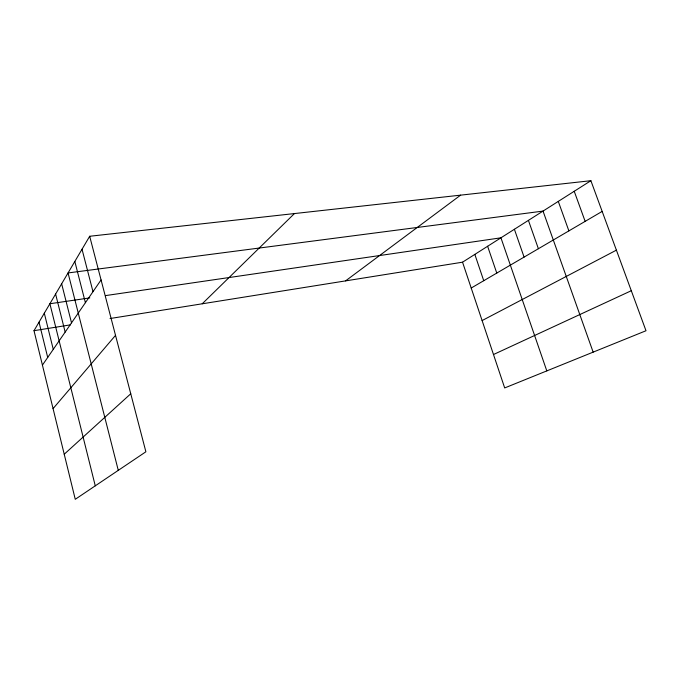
<?xml version="1.0" encoding="UTF-8"?>
<svg xmlns="http://www.w3.org/2000/svg" width="680" height="680" viewBox="0 0 680 680"><rect width="100%" height="100%" fill="white"/><g stroke="black" fill="none" stroke-linecap="round" stroke-linejoin="round"><path stroke-width="1.02" d="M89.683 236.266L145.885 451.784L75.259 499.298L34 330.684L89.683 236.266L590.886 180.702L646 330.743L504.688 387.94L462.544 262.191L590.886 180.702M42.423 365.118L101.073 279.93M53.066 408.612L115.523 335.35M202.215 303.798L294.449 213.562M64.226 454.231L130.756 393.762M345.567 280.891L460.615 195.143M471.206 288.039L602.165 211.412M482.103 320.569L616.394 250.155M493.493 354.526L631.295 290.725M34 330.684L70.482 324.853M110.041 318.529L462.544 262.191M89.803 297.899L49.886 303.739L95.268 485.835M105.51 295.604L500.939 237.813L546.805 370.898M574.226 191.284L585.149 221.365M558.288 201.399L568.88 230.885M593.147 352.138L543.039 211.089L68.051 272.944L118.278 470.356M528.419 220.371L538.39 248.727M514.394 229.27L524.085 257.1M487.619 246.27L496.774 273.079M474.835 254.388L483.735 280.704M82.025 249.246L92.99 291.669M74.826 261.451L85.4 302.694M61.651 283.789L71.519 322.856M55.607 294.041L65.161 332.095M44.31 313.2L53.261 349.367M39.023 322.167L47.702 357.45"/></g></svg>
